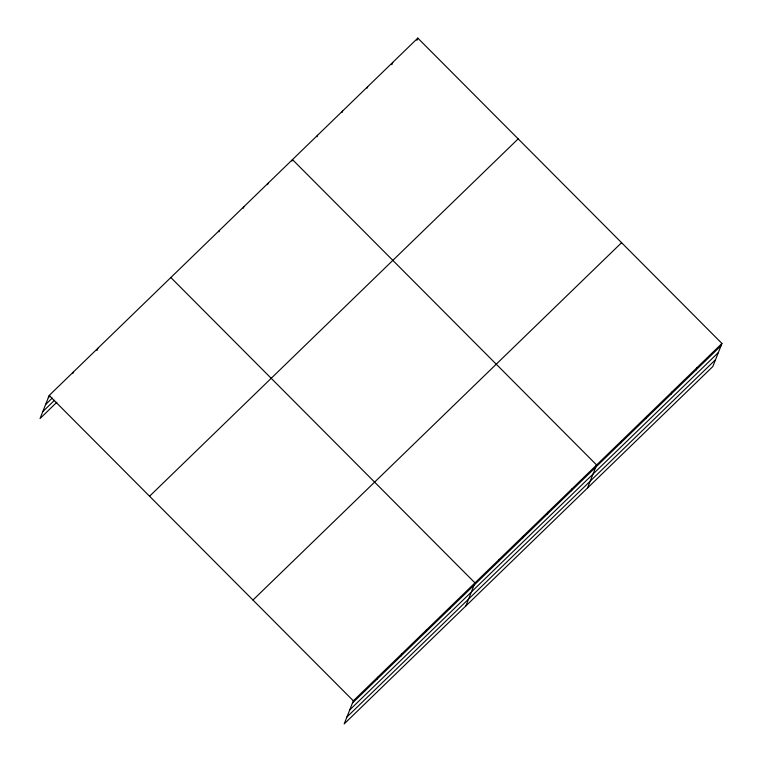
<?xml version="1.0" encoding="UTF-8"?>
<svg xmlns="http://www.w3.org/2000/svg" width="762" height="762" viewBox="0 0 762 762"><rect width="100%" height="100%" fill="white"/><g stroke="black" fill="none" stroke-linecap="round" stroke-linejoin="round"><path stroke-width="1.14" d="M721.947 343.472L353.33 700.821L344.195 723.9L712.803 366.551L721.947 343.472L417.805 38.1L49.197 395.449L40.053 418.529L56.836 402.26M72.933 373.351L73.523 371.866M96.965 350.51L97.85 348.282M218.904 231.839L219.494 230.353M243.23 208.255L243.821 206.769M267.557 184.671L268.148 183.185M291.884 161.087L292.475 159.601L596.617 464.972L587.483 488.051M316.954 136.779L317.544 135.303M342.024 112.481L342.605 110.995M367.084 88.182L367.675 86.697M391.858 64.627L392.735 62.398M416.919 40.329L417.805 38.1M376.78 679.466L377.657 677.237M401.107 655.882L401.993 653.653M425.434 632.298L426.32 630.069M449.761 608.714L450.647 606.485M465.839 605.971L474.974 582.901L170.831 277.52M498.424 561.537L499.301 559.318M522.751 537.953L523.627 535.724M547.078 514.369L547.964 512.14M571.405 490.785L572.291 488.556M620.801 442.903L621.678 440.674M645.862 418.595L646.748 416.376M670.931 394.297L671.817 392.078M696.001 369.999L696.878 367.77M48.311 397.678L49.987 396.05M45.587 404.555L52.302 398.05M42.777 411.642L54.521 400.26M149.562 496.224L518.17 138.875M252.965 600.046L621.582 242.697M352.454 703.05L721.062 345.7M349.729 709.927L718.337 352.577M346.92 717.023L715.528 359.674M49.197 395.449L353.33 700.821"/></g></svg>
